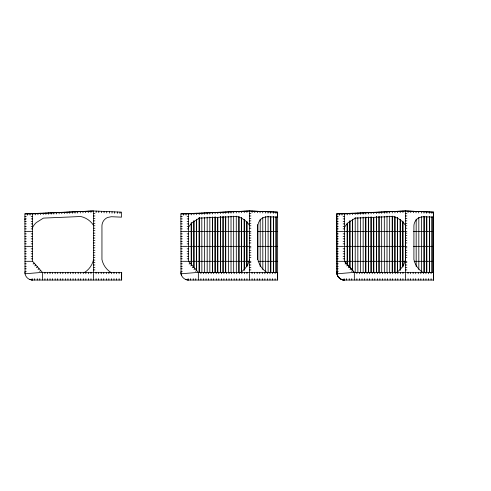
<?xml version="1.0" encoding="UTF-8"?>
<svg xmlns="http://www.w3.org/2000/svg" width="491" height="491" viewBox="0 0 491 491"><rect width="100%" height="100%" fill="white"/><g stroke="black" fill="none" stroke-linecap="round" stroke-linejoin="round"><path stroke-width="0.74" d="M121.553 280.03L121.664 272.358L42.367 272.358L25.047 273.788L24.894 213.892L93.529 210.97L121.553 212.161L121.553 217.157L111.31 216.721L107.725 217.433A9.36 9.36 0 0 0 103.202 221.404L102.662 222.503A9.36 9.36 0 0 0 101.95 226.081L101.95 259.579A20.143 20.143 0 0 0 110.8 272.358M277.538 280.03L277.648 272.358L198.346 272.358L181.032 273.788L180.878 213.892L249.508 210.97L277.648 212.143L277.648 280.03L188.55 280.03L185.616 279.447M433.412 280.03L433.522 272.358M96.119 212.486L96.175 211.081M98.765 212.597L98.826 211.198M101.416 212.713L101.477 211.308M104.067 212.824L104.123 211.418M106.713 212.934L106.774 211.535M109.364 213.051L109.425 211.646M112.009 213.162L112.071 211.762M114.661 213.278L114.722 211.873M117.312 213.389L117.374 211.983M119.957 213.499L120.019 212.1M252.098 212.486L252.245 211.081M254.749 212.597L254.811 211.198M257.394 212.713L257.542 211.302M260.046 212.824L260.107 211.418M262.697 212.934L262.838 211.523M265.343 213.051L265.404 211.646M267.994 213.162L268.135 211.744M270.645 213.278L270.701 211.873M273.291 213.389L273.438 211.965M275.942 213.499L276.003 212.1M408.082 212.486L408.138 211.081M410.728 212.597L410.789 211.198M413.379 212.713L413.44 211.308M416.03 212.824L416.086 211.418M418.676 212.934L418.737 211.535M421.327 213.051L421.388 211.646M423.978 213.162L424.034 211.762M426.624 213.278L426.685 211.873M429.275 213.389L429.337 211.983M431.927 213.499L431.982 212.1M33.136 264.066L34.186 263.133M34.769 265.907L35.818 264.974M36.383 267.73L37.433 266.797M38.022 269.571L39.071 268.638M39.636 271.394L40.685 270.461M189.115 264.066L190.164 263.133M190.754 265.907L191.803 264.974M192.368 267.73L193.417 266.797M194 269.571L195.05 268.638M195.614 271.394L196.664 270.461M345.099 264.066L346.149 263.133M346.732 265.907L347.781 264.974M348.346 267.73L349.396 266.797M349.985 269.571L351.034 268.638M351.599 271.394L352.648 270.461M354.33 280.03L354.33 272.358L337.01 273.788L336.857 213.892M266.779 272.358A20.143 20.143 0 0 1 257.935 259.579L257.935 226.081A9.36 9.36 0 0 1 258.647 222.503L259.187 221.404A9.36 9.36 0 0 1 263.71 217.433L267.288 216.721L277.538 217.157L277.538 212.161L249.508 210.97L188.55 213.892L180.878 213.892M405.492 280.03L405.492 210.97L344.535 213.892L336.746 213.892L337.01 274.34A7.666 7.666 0 0 0 342.436 279.772L344.535 280.03L342.436 279.766L343.534 279.962A7.678 7.678 0 0 1 337.121 274.34L336.857 272.358M336.746 213.892L405.492 210.97M246.918 211.081L246.918 212.486M244.273 211.198L244.273 212.597M241.56 211.308L241.621 212.713M238.97 211.418L238.97 212.824M236.263 211.535L236.324 212.934M233.673 211.646L233.673 213.051M230.966 211.762L231.022 213.162M386.834 211.762L387.006 213.162M228.376 211.873L228.376 213.278M225.725 211.983L225.725 213.389M381.538 211.983L381.71 213.389M223.074 212.1L223.074 213.499M220.428 212.21L220.428 213.616M376.241 212.21L376.407 213.616M217.777 212.327L217.777 213.726M215.126 212.437L215.126 213.843M212.48 212.548L212.48 213.953M209.829 212.664L209.829 214.064M207.177 212.775L207.177 214.18M204.532 212.891L204.532 214.291M201.819 213.002L201.881 214.401M199.229 213.112L199.229 214.518M196.523 213.229L196.584 214.628M193.933 213.34L193.933 214.745M93.529 213.505L94.929 213.505M191.226 213.456L191.287 214.855M249.508 213.505L250.913 213.505M347.094 213.456L347.266 214.855M405.492 213.505L406.898 213.505M24.894 213.892L32.572 213.892L93.529 210.97L93.529 280.03M93.529 215.96L94.929 215.96M249.508 215.96L250.913 215.96M405.492 215.96L406.898 215.96M24.894 216.39L26.299 216.39M31.166 216.39L32.572 216.39M180.878 216.39L182.284 216.39M187.145 216.39L188.55 216.39M336.857 216.39L338.262 216.39M343.129 216.39L344.535 216.39M93.529 218.409L94.929 218.409M249.508 218.409L250.913 218.409M405.492 218.409L406.898 218.409M24.894 218.888L26.299 218.888M31.166 218.888L32.572 218.888M180.878 218.888L182.284 218.888M187.145 218.888L188.55 218.888M336.857 218.888L338.262 218.888M343.129 218.888L344.535 218.888M93.529 220.864L94.929 220.864M249.508 220.864L250.913 220.864M405.492 220.864L406.898 220.864M24.894 221.38L26.299 221.38M31.166 221.38L32.572 221.38M180.878 221.38L182.284 221.38M187.145 221.38L188.55 221.38M336.857 221.38L338.262 221.38M343.129 221.38L344.535 221.38M93.529 223.313L94.929 223.313M249.508 223.313L250.913 223.313M405.492 223.313L406.898 223.313M24.894 223.878L26.299 223.878M31.166 223.878L32.572 223.878M180.878 223.878L182.284 223.878M187.145 223.878L188.55 223.878M336.857 223.878L338.262 223.878M343.129 223.878L344.535 223.878M93.529 225.768L94.929 225.768M249.508 225.768L250.913 225.768M405.492 225.768L406.898 225.768M24.894 226.376L26.299 226.376M31.166 226.376L32.572 226.376M180.878 226.376L182.284 226.376M187.145 226.376L188.55 226.376M336.857 226.376L338.262 226.376M343.129 226.376L344.535 226.376M93.529 228.217L94.929 228.217M249.508 228.217L250.913 228.217M405.492 228.217L406.898 228.217M24.845 228.88L26.299 228.88M31.166 228.88L32.572 228.88M180.829 228.88L182.284 228.88M187.145 228.88L188.55 228.88M336.697 228.88L338.262 228.88M343.129 228.88L344.535 228.88M93.529 230.672L94.929 230.672M24.894 231.365L32.572 231.365M180.878 231.365L250.913 231.365M257.542 231.365L277.648 231.365M336.857 231.365L406.898 231.365M413.52 231.365L433.633 231.365M93.529 233.121L94.929 233.121M249.508 233.121L250.913 233.121M405.492 233.121L406.898 233.121M24.894 233.857L26.299 233.857M31.166 233.857L32.572 233.857M180.878 233.857L182.284 233.857M187.145 233.857L188.55 233.857M336.857 233.857L338.262 233.857M343.129 233.857L344.535 233.857M93.529 235.576L94.929 235.576M249.508 235.576L250.913 235.576M405.492 235.576L406.898 235.576M24.894 236.355L26.299 236.355M31.166 236.355L32.572 236.355M180.878 236.355L182.284 236.355M187.145 236.355L188.55 236.355M336.857 236.355L338.262 236.355M343.129 236.355L344.535 236.355M93.529 238.031L94.929 238.031M249.508 238.031L250.913 238.031M405.492 238.031L406.898 238.031M24.894 238.853L26.299 238.853M31.166 238.853L32.572 238.853M180.878 238.853L182.284 238.853M187.145 238.853L188.55 238.853M336.857 238.853L338.262 238.853M343.129 238.853L344.535 238.853M93.529 240.48L94.929 240.48M249.508 240.48L250.913 240.48M405.492 240.48L406.898 240.48M24.894 241.345L26.299 241.345M31.166 241.345L32.572 241.345M180.878 241.345L182.284 241.345M187.145 241.345L188.55 241.345M336.857 241.345L338.262 241.345M343.129 241.345L344.535 241.345M93.529 242.935L94.929 242.935M249.508 242.935L250.913 242.935M405.492 242.935L406.898 242.935M24.894 243.843L26.299 243.843M31.166 243.843L32.572 243.843M180.878 243.843L182.284 243.843M187.145 243.843L188.55 243.843M336.857 243.843L338.262 243.843M343.129 243.843L344.535 243.843M93.529 245.383L94.929 245.383M24.894 246.341L32.572 246.341M180.878 246.341L250.913 246.341M257.542 246.341L277.648 246.341M336.857 246.341L406.898 246.341M413.52 246.341L433.633 246.341M93.529 247.838L94.929 247.838M249.508 247.838L250.913 247.838M405.492 247.838L406.898 247.838M24.894 248.833L26.299 248.833M31.166 248.833L32.572 248.833M180.878 248.833L182.284 248.833M187.145 248.833L188.55 248.833M336.857 248.833L338.262 248.833M343.129 248.833L344.535 248.833M93.529 250.287L94.929 250.287M249.508 250.287L250.913 250.287M405.492 250.287L406.898 250.287M24.894 251.331L26.299 251.331M31.166 251.331L32.572 251.331M180.878 251.331L182.284 251.331M187.145 251.331L188.55 251.331M336.857 251.331L338.262 251.331M343.129 251.331L344.535 251.331M93.529 252.742L94.929 252.742M249.508 252.742L250.913 252.742M405.492 252.742L406.898 252.742M24.894 253.822L26.299 253.822M31.166 253.822L32.572 253.822M180.878 253.822L182.284 253.822M187.145 253.822L188.55 253.822M336.857 253.822L338.262 253.822M343.129 253.822L344.535 253.822M93.529 255.191L94.929 255.191M249.508 255.191L250.913 255.191M405.492 255.191L406.898 255.191M24.894 256.32L26.299 256.32M31.166 256.32L32.572 256.32M180.878 256.32L182.284 256.32M187.145 256.32L188.55 256.32M336.857 256.32L338.262 256.32M343.129 256.32L344.535 256.32M93.529 257.646L94.929 257.646M249.508 257.646L250.913 257.646M405.492 257.646L406.898 257.646M24.894 258.818L26.299 258.818M31.166 258.818L32.572 258.818M180.878 258.818L182.284 258.818M187.145 258.818L188.55 258.818M336.857 258.818L338.262 258.818M343.129 258.818L344.535 258.818M93.529 260.095L94.929 260.095M24.894 261.31L32.572 261.31L42.367 272.358L42.367 280.03M180.878 261.31L249.207 261.31M249.508 261.322L250.913 261.322M258.143 261.31L277.648 261.31M336.857 261.31L406.898 261.322M414.128 261.31L433.633 261.31M93.529 262.55L94.929 262.55M249.508 262.55L250.913 262.55M405.492 262.55L406.898 262.55M24.894 263.808L26.299 263.808M180.878 263.808L182.284 263.808M336.857 263.808L338.262 263.808M93.529 264.999L94.929 264.999M249.508 264.999L250.913 264.999M405.492 264.999L406.898 264.999M24.894 266.306L26.299 266.306M180.878 266.306L182.284 266.306M336.857 266.306L338.262 266.306M93.529 267.454L94.929 267.454M249.508 267.454L250.913 267.454M405.492 267.454L406.898 267.454M24.894 268.798L26.299 268.798M180.878 268.798L182.284 268.798M336.857 268.798L338.262 268.798M93.529 269.903L94.929 269.903M249.508 269.903L250.913 269.903M405.492 269.903L406.898 269.903M24.894 271.296L26.299 271.296M180.878 271.296L182.284 271.296M336.857 271.296L338.262 271.296M29.632 279.447L32.572 280.03L121.664 280.03L121.664 272.358M344.424 280.03L433.633 280.03L433.633 212.143L405.382 210.97L433.522 212.161L433.522 280.03L433.633 272.358L354.22 272.358L344.424 261.31M433.522 217.157L423.273 216.721L419.688 217.433A9.36 9.36 0 0 0 415.165 221.404L414.625 222.503A9.36 9.36 0 0 0 413.913 226.081L413.913 259.579A20.143 20.143 0 0 0 422.763 272.358M186.568 279.766L188.55 280.03M24.894 272.358L25.158 274.34A7.678 7.678 0 0 0 31.565 279.962L32.572 280.03M31.565 279.962L32.142 280.005L32.142 278.6M341.595 279.447L342.546 279.772M354.33 272.358L344.535 261.31L344.535 213.567M181.461 275.291L181.032 273.788M336.746 272.358L336.9 273.788M180.878 272.358L181.142 274.34A7.678 7.678 0 0 0 187.55 279.962M402.841 211.081L402.902 212.486M400.19 211.198L400.251 212.597M397.544 211.308L397.606 212.713M394.893 211.418L394.954 212.824M392.241 211.535L392.303 212.934M389.596 211.646L389.658 213.051M384.3 211.873L384.355 213.278M378.997 212.1L379.058 213.499M373.7 212.327L373.761 213.726M371.049 212.437L371.11 213.843M368.403 212.548L368.459 213.953M365.752 212.664L365.813 214.064M363.101 212.775L363.162 214.18M360.455 212.891L360.511 214.291M357.804 213.002L357.865 214.401M355.153 213.112L355.214 214.518M352.507 213.229L352.563 214.628M349.856 213.34L349.917 214.745M341.975 213.677L342.037 215.076M339.422 213.788L339.484 215.187M185.997 213.677L186.058 215.076M183.438 213.788L183.499 215.187M90.878 211.081L90.939 212.486M88.227 211.198L88.288 212.597M85.581 211.308L85.637 212.713M82.93 211.418L82.991 212.824M80.279 211.535L80.34 212.934M77.633 211.646L77.688 213.051M74.982 211.762L75.043 213.162M72.33 211.873L72.392 213.278M69.685 211.983L69.74 213.389M67.034 212.1L67.095 213.499M64.382 212.21L64.444 213.616M61.737 212.327L61.798 213.726M59.086 212.437L59.147 213.843M56.434 212.548L56.496 213.953M53.789 212.664L53.85 214.064M51.138 212.775L51.199 214.18M48.486 212.891L48.548 214.291M45.841 213.002L45.902 214.401M43.19 213.112L43.251 214.518M40.544 213.229L40.6 214.628M37.893 213.34L37.954 214.745M35.242 213.456L35.303 214.855M30.012 213.677L30.074 215.076M27.459 213.788L27.521 215.187M433.412 212.161L433.412 217.157M432.068 216.887L432.068 272.358M432.006 216.654L432.006 272.358M431.073 272.358L431.073 273.745M431.073 278.624L431.073 280.03M429.416 216.979L429.416 272.358L429.361 216.549M428.514 272.358L428.514 273.745M428.514 278.624L428.514 280.03M426.771 217.071L426.771 272.358M426.71 216.451L426.71 272.358M425.955 272.358L425.955 273.745M425.955 278.624L425.955 280.03M424.12 216.421L424.12 272.358M424.058 216.292L424.058 272.358M423.395 272.358L423.395 273.745M423.395 278.624L423.395 280.03M421.468 216.519L421.468 271.621M420.842 272.358L420.842 273.745M420.842 278.624L420.842 280.03M418.823 217.353L418.823 269.412M418.283 272.358L418.283 273.745M418.283 278.624L418.283 280.03M416.172 219.109L416.172 266.466M415.724 272.358L415.724 273.745M415.724 278.624L415.724 280.03M413.164 272.358L413.164 273.745M413.164 278.624L413.164 280.03M410.605 272.358L410.605 273.745M410.605 278.624L410.605 280.03M408.052 272.358L408.052 273.745M408.052 278.624L408.052 280.03M405.382 224.571L405.382 260.586M402.902 221.545L402.902 266.466M402.933 272.358L402.933 273.745M402.933 278.624L402.933 280.03M402.841 221.042L402.841 266.994M400.374 272.358L400.374 273.745M400.374 278.624L400.374 280.03M400.251 219.354L400.251 270.148M400.19 219.606L400.19 270.062M397.814 272.358L397.814 273.745M397.814 278.624L397.814 280.03M397.606 217.936L397.606 272.358M397.544 217.415L397.544 272.358M395.261 272.358L395.261 273.745M395.261 278.624L395.261 280.03M394.954 216.531L394.954 272.358M394.893 216.752L394.893 272.358M392.702 272.358L392.702 273.745M392.702 278.624L392.702 280.03M392.303 216.623L392.303 272.358M392.241 216.095L392.241 272.358M390.142 272.358L390.142 273.745M390.142 278.624L390.142 280.03M389.658 216.101L389.658 272.358M387.583 272.358L387.583 273.745M387.583 278.624L387.583 280.03M387.006 216.193L387.006 272.358M385.024 272.358L385.024 273.745M385.024 278.624L385.024 280.03M384.3 216.463L384.355 272.358M382.471 272.358L382.471 273.745M382.471 278.624L382.471 280.03M381.648 216.568L381.71 272.358M379.911 272.358L379.911 273.745M379.911 278.624L379.911 280.03M379.058 216.476L379.058 272.358M378.997 216.672L378.997 272.358M377.352 272.358L377.352 273.745M377.352 278.624L377.352 280.03M376.407 216.574L376.407 272.358L376.352 216.776M374.793 272.358L374.793 273.745M374.793 278.624L374.793 280.03M373.761 217.562L373.761 272.358M373.7 217.642L373.7 272.358M372.233 272.358L372.233 273.745M372.233 278.624L372.233 280.03M371.11 216.887L371.11 272.358M371.049 216.985L371.049 272.358M369.68 272.358L369.68 273.745M369.68 278.624L369.68 280.03M368.459 216.979L368.459 272.358M368.403 217.151L368.403 272.358M367.121 272.358L367.121 273.745M367.121 278.624L367.121 280.03M365.813 217.071L365.813 272.358M365.752 217.255L365.752 272.358M364.561 272.358L364.561 273.745M364.561 278.624L364.561 280.03M363.162 217.169L363.162 272.358M362.002 272.358L362.002 273.745M362.002 278.624L362.002 280.03M360.455 217.464L360.511 272.358M359.443 272.358L359.443 273.745M359.443 278.624L359.443 280.03M357.804 217.568L357.865 272.358M356.889 272.358L356.889 273.745M356.889 278.624L356.889 280.03M355.214 217.581L355.214 272.358M352.563 219.195L352.563 270.369L352.507 219.324M351.771 278.624L351.771 280.03M349.917 220.784L349.917 267.38L349.856 220.95M349.211 278.624L349.211 280.03M347.266 223.11L347.266 264.391L347.205 223.337M346.652 278.624L346.652 280.03M344.424 213.567L344.424 213.892M344.105 278.6L344.105 280.005M276.083 216.887L276.083 272.358M276.028 216.654L276.028 272.358M275.089 272.358L275.089 273.745M275.089 278.624L275.089 280.03M273.438 216.979L273.438 272.358M273.377 216.549L273.377 272.358M272.53 272.358L272.53 273.745M272.53 278.624L272.53 280.03M270.786 217.071L270.786 272.358M270.725 216.451L270.725 272.358M269.976 272.358L269.976 273.745M269.976 278.624L269.976 280.03M268.08 216.292L268.135 272.358M267.417 272.358L267.417 273.745M267.417 278.624L267.417 280.03M265.49 216.519L265.49 271.621M264.858 272.358L264.858 273.745M264.858 278.624L264.858 280.03M262.777 217.568L262.838 269.412M262.298 272.358L262.298 273.745M262.298 278.624L262.298 280.03M260.187 219.109L260.187 266.466M259.739 272.358L259.739 273.745M259.739 278.624L259.739 280.03M257.542 224.516L257.542 259.813M257.186 272.358L257.186 273.745M257.186 278.624L257.186 280.03M254.626 272.358L254.626 273.745M254.626 278.624L254.626 280.03M252.067 272.358L252.067 273.745M252.067 278.624L252.067 280.03M249.508 210.97L249.508 280.03M246.918 221.545L246.918 266.466M246.948 272.358L246.948 273.745M246.948 278.624L246.948 280.03M246.863 221.803L246.863 266.226M244.395 272.358L244.395 273.745M244.395 278.624L244.395 280.03M244.273 219.354L244.273 270.148M244.211 219.606L244.211 270.062M241.836 272.358L241.836 273.745M241.836 278.624L241.836 280.03M241.621 217.936L241.621 272.358L241.56 217.415M239.277 272.358L239.277 273.745M239.277 278.624L239.277 280.03M238.97 216.531L238.97 272.358M238.914 216.752L238.914 272.358M236.717 272.358L236.717 273.745M236.717 278.624L236.717 280.03M236.263 216.095L236.324 272.358M234.158 272.358L234.158 273.745M234.158 278.624L234.158 280.03M233.673 216.101L233.673 272.358M231.605 272.358L231.605 273.745M231.605 278.624L231.605 280.03M231.022 216.193L231.022 272.358M229.045 272.358L229.045 273.745M229.045 278.624L229.045 280.03M228.315 216.463L228.376 272.358M226.486 272.358L226.486 273.745M226.486 278.624L226.486 280.03M225.725 217.132L225.725 272.358M225.664 216.568L225.664 272.358M223.927 272.358L223.927 273.745M223.927 278.624L223.927 280.03M223.074 216.476L223.074 272.358M223.018 216.672L223.018 272.358M221.367 272.358L221.367 273.745M221.367 278.624L221.367 280.03M220.428 216.574L220.428 272.358M220.367 216.776L220.367 272.358M218.814 272.358L218.814 273.745M218.814 278.624L218.814 280.03M217.777 217.562L217.777 272.358M217.716 217.642L217.716 272.358M216.255 272.358L216.255 273.745M216.255 278.624L216.255 280.03M215.126 216.887L215.126 272.358M215.07 216.985L215.07 272.358M213.695 272.358L213.695 273.745M213.695 278.624L213.695 280.03M212.48 216.979L212.48 272.358M212.419 217.151L212.419 272.358M211.136 272.358L211.136 273.745M211.136 278.624L211.136 280.03M209.829 217.071L209.829 272.358M208.577 272.358L208.577 273.745M208.577 278.624L208.577 280.03M207.177 217.169L207.177 272.358M206.024 272.358L206.024 273.745M206.024 278.624L206.024 280.03M204.471 217.464L204.532 272.358M203.464 272.358L203.464 273.745M203.464 278.624L203.464 280.03M201.819 217.568L201.881 272.358M200.905 272.358L200.905 273.745M200.905 278.624L200.905 280.03M199.229 217.581L199.229 272.358M199.174 217.673L199.174 272.358M198.346 280.03L198.346 272.358L188.55 261.31L188.55 213.567M196.584 219.195L196.584 270.369L196.523 219.324M195.786 278.624L195.786 280.03M193.933 220.784L193.933 267.38L193.871 220.95M193.233 278.624L193.233 280.03M191.287 222.362L191.287 264.391L191.226 223.337M190.674 278.624L190.674 280.03M188.121 278.6L188.121 280.005M119.11 272.358L119.11 273.745M119.11 278.624L119.11 280.03M116.551 272.358L116.551 273.745M116.551 278.624L116.551 280.03M113.992 272.358L113.992 273.745M113.992 278.624L113.992 280.03M111.432 272.358L111.432 273.745M111.432 278.624L111.432 280.03M108.873 272.358L108.873 273.745M108.873 278.624L108.873 280.03M106.32 272.358L106.32 273.745M106.32 278.624L106.32 280.03M103.761 272.358L103.761 273.745M103.761 278.624L103.761 280.03M101.201 272.358L101.201 273.745M101.201 278.624L101.201 280.03M98.642 272.358L98.642 273.745M98.642 278.624L98.642 280.03M96.083 272.358L96.083 273.745M96.083 278.624L96.083 280.03M90.97 272.358L90.97 273.745M90.97 278.624L90.97 280.03M88.411 272.358L88.411 273.745M88.411 278.624L88.411 280.03M85.851 272.358L85.851 273.745M85.851 278.624L85.851 280.03M83.292 272.358L83.292 273.745M83.292 278.624L83.292 280.03M80.739 272.358L80.739 273.745M80.739 278.624L80.739 280.03M78.179 272.358L78.179 273.745M78.179 278.624L78.179 280.03M75.62 272.358L75.62 273.745M75.62 278.624L75.62 280.03M73.061 272.358L73.061 273.745M73.061 278.624L73.061 280.03M70.501 272.358L70.501 273.745M70.501 278.624L70.501 280.03M67.948 272.358L67.948 273.745M67.948 278.624L67.948 280.03M65.389 272.358L65.389 273.745M65.389 278.624L65.389 280.03M62.83 272.358L62.83 273.745M62.83 278.624L62.83 280.03M60.27 272.358L60.27 273.745M60.27 278.624L60.27 280.03M57.711 272.358L57.711 273.745M57.711 278.624L57.711 280.03M55.158 272.358L55.158 273.745M55.158 278.624L55.158 280.03M52.598 272.358L52.598 273.745M52.598 278.624L52.598 280.03M50.039 272.358L50.039 273.745M50.039 278.624L50.039 280.03M47.48 272.358L47.48 273.745M47.48 278.624L47.48 280.03M44.92 272.358L44.92 273.745M44.92 278.624L44.92 280.03M39.808 278.624L39.808 280.03M37.248 278.624L37.248 280.03M34.689 278.624L34.689 280.03M32.701 226.885L32.701 227.664M32.572 213.567L32.572 261.31M25.023 219.023L25.023 219.802M93.529 259.579A20.143 20.143 0 0 1 84.679 272.358M32.572 227.327A21.156 21.156 0 0 1 36.303 222.583L43.429 218.102L80.751 216.513A20.143 20.143 0 0 1 93.529 225.357M249.508 259.579A20.143 20.143 0 0 1 240.658 272.358M249.508 225.357A20.143 20.143 0 0 0 236.73 216.513L199.414 218.102L192.282 222.583A21.156 21.156 0 0 0 188.55 227.327M405.492 225.357A20.143 20.143 0 0 0 392.714 216.513L355.398 218.102L348.266 222.583A21.156 21.156 0 0 0 344.535 227.327M405.492 259.579A20.143 20.143 0 0 1 396.642 272.358M343.424 279.962A7.678 7.678 0 0 1 337.01 274.34"/></g></svg>
